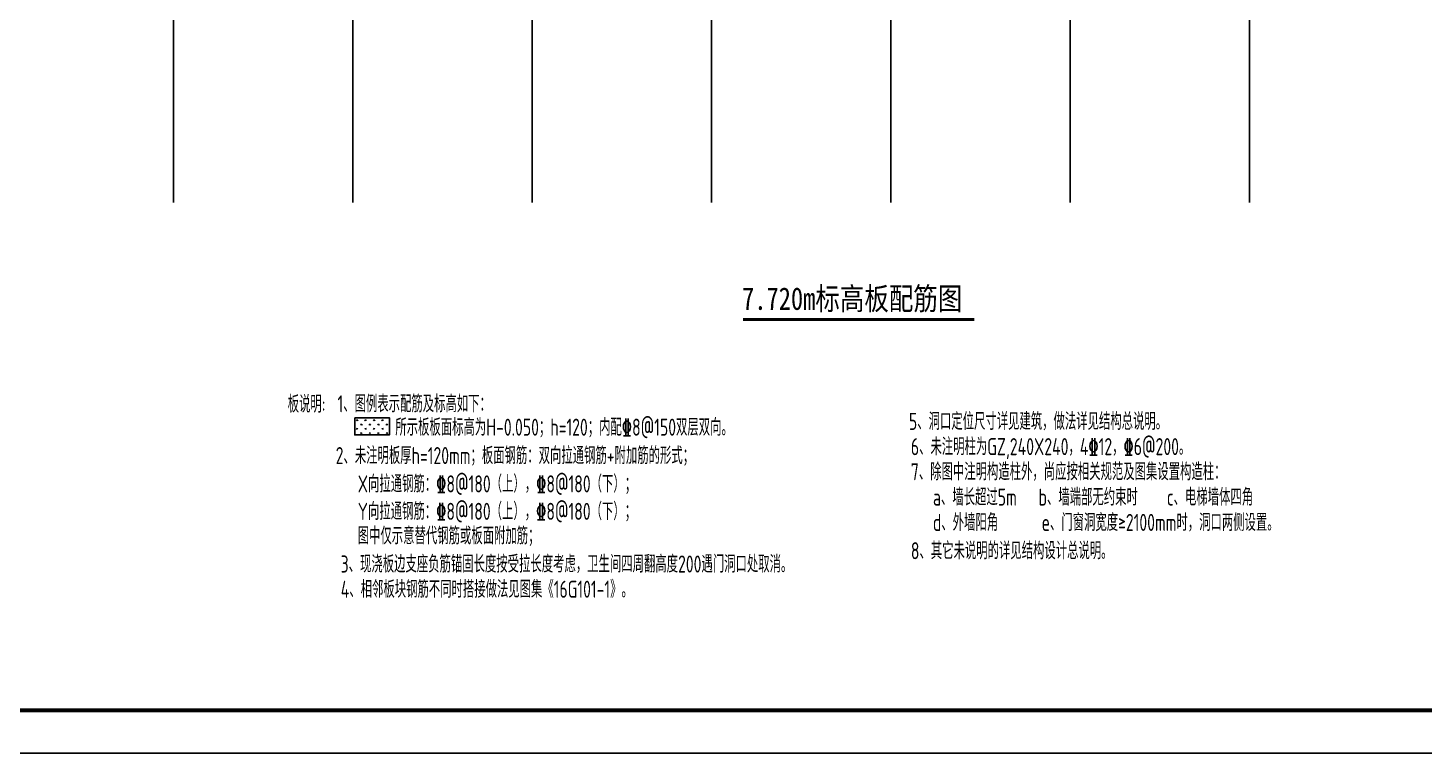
# Model space of a CAD drawing. Extents: x -638872 to -278819, y -139534 to 213996.
# Drawn here: x -428475 to -395776, y -98713 to -81734 of the extents above; entities that cross this region are included whole.
import ezdxf

# ---------------------------------------------------------------- set-up
doc = ezdxf.new("R2010")
doc.units = 0
doc.header["$LTSCALE"] = 1000
doc.header["$MEASUREMENT"] = 0
doc.linetypes.add('DOTE', pattern=[2.42, 2, -0.2, 0.02, -0.2])
doc.layers.get('0').update_dxf_attribs({"linetype": 'CONTINUOUS'})
for name, color, linetype in [('AXIS', 171, 'CONTINUOUS'), ('DIM_SYMB', 3, 'CONTINUOUS'), ('DOTE', 14, 'DOTE'), ('S_WALL', 9, 'CONTINUOUS'), ('TK', 4, 'CONTINUOUS'), ('轴线__尺寸数字', 4, 'CONTINUOUS')]:
    doc.layers.add(name, color=color, linetype=linetype)
doc.layers.add('COLU_HATCH', color=251, linetype='CONTINUOUS', lineweight=0)
doc.styles.add('HT', font='simhei.ttf', dxfattribs={"width": 0.8})
doc.styles.add('TSSD_REIN', font='tssdeng.shx', dxfattribs={"width": 0.7, "bigfont": 'tssdchn.shx'})

# ---------------------------------------------------------------- blocks, each defined once
blk = doc.blocks.new('GeYuanFrame_00447606', base_point=(18.76, 4.34))
at = {"layer": 'TK'}
blk.add_lwpolyline([(18.76, 424.34), (761.76, 424.34), (761.76, 4.34), (18.76, 4.34), (18.76, 424.34)], dxfattribs=at)
at = {"layer": 'TK', "const_width": 1}
blk.add_lwpolyline([(751.76, 414.34), (43.76, 414.34), (43.76, 14.34), (751.76, 14.34)], close=True, dxfattribs=at)

msp = doc.modelspace()

# ---------------------------------------------------------------- hatches: boundary and pattern name
at = {"layer": 'S_WALL'}
h = msp.add_hatch(dxfattribs=at)
h.set_pattern_fill('GRASS', color=256, scale=50, style=0)
h.set_pattern_definition([(90, (-761413.38, -270136.2), (-99.779547, 99.779548), [26.458066, -173.101015]), (45, (-761413.38, -270136.2), (-99.779616, 99.779616), [26.458066, -114.651615]), (135, (-761413.38, -270136.2), (-99.779616, -99.779616), [26.458066, -114.651615])])
h.paths.add_polyline_path([(-420006.51, -91263.44), (-420006.51, -90860.24), (-420821.57, -90860.24), (-420821.57, -91263.44)])

# ---------------------------------------------------------------- linework, layer by layer
at = {"ltscale": 0.001}
msp.add_lwpolyline([(-420821.57, -90860.24), (-420006.51, -90860.24), (-420006.51, -91263.44), (-420821.57, -91263.44)], close=True, dxfattribs=at)
at = {"layer": 'AXIS'}
for p, q in [((-425065.88, -81817.74), (-425065.88, -85817.74)), ((-420865.88, -81817.74), (-420865.88, -85817.74)), ((-416665.88, -81817.74), (-416665.88, -85817.74)), ((-412465.88, -81817.74), (-412465.88, -85817.74)), ((-408265.88, -81817.74), (-408265.88, -85817.74)), ((-404065.88, -81817.74), (-404065.88, -85817.74)), ((-399865.88, -81817.74), (-399865.88, -85817.74))]:
    msp.add_line(p, q, dxfattribs=at)
at = {"layer": 'DIM_SYMB', "const_width": 70}
msp.add_lwpolyline([(-411730.87, -88557.16), (-406306.02, -88557.16)], dxfattribs=at)
at = {"layer": 'DOTE', "color": 8, "linetype": 'DOTE'}
for p, q in [((-420865.88, -81817.74), (-420865.88, -66917.74)), ((-416665.88, -81817.74), (-416665.88, -66917.74)), ((-412465.88, -81817.74), (-412465.88, -66917.74)), ((-408265.88, -81817.74), (-408265.88, -66917.74)), ((-404065.88, -81817.74), (-404065.88, -66917.74)), ((-399865.88, -81817.74), (-399865.88, -66917.74)), ((-425065.88, -81817.74), (-425065.88, -73117.74))]:
    msp.add_line(p, q, dxfattribs=at)

# ---------------------------------------------------------------- block references
at = {"layer": 'COLU_HATCH', "xscale": 100, "yscale": 100, "zscale": 100}
msp.add_blockref('GeYuanFrame_00447606', (-443132.04, -98712.58), dxfattribs=at)

# ---------------------------------------------------------------- texts
at = {"layer": 'DIM_SYMB', "color": 7, "style": 'HT', "width": 0.8}
msp.add_text('7.720m标高板配筋图', height=525.7384, dxfattribs=at).set_placement((-411749.03, -88334.46))
at = {"layer": '轴线__尺寸数字', "color": 2, "style": 'TSSD_REIN', "width": 0.7}
for s, p in [('板说明:', (-422390.34, -90741.58)), ('1、图例表示配筋及标高如下：', (-421223.14, -90733.61)), ('5、洞口定位尺寸详见建筑，做法详见结构总说明。', (-407840.8, -91146.17)), ('6、未注明柱为GZ,240X240，4\x8412，\x846@200。', (-407795.9, -91737.46)), ('7、除图中注明构造柱外，尚应按相关规范及图集设置构造柱：', (-407795.9, -92324.83)), ('a、墙长超过5m   b、墙端部无约束时    c、电梯墙体四角 ', (-407278.74, -92918.97)), ('d、外墙阳角      e、门窗洞宽度≥2100mm时，洞口两侧设置。', (-407278.74, -93512.21)), ('8、其它未说明的详见结构设计总说明。', (-407795.9, -94174.76)), ('3、现浇板边支座负筋锚固长度按受拉长度考虑，卫生间四周翻高度200遇门洞口处取消。', (-421150.44, -94486.43)), ('4、相邻板块钢筋不同时搭接做法见图集《16G101-1》。', (-421148.31, -95075.98))]:
    msp.add_text(s, height=400, dxfattribs=at).set_placement(p)
at = {"layer": '轴线__尺寸数字', "color": 3, "style": 'TSSD_REIN', "width": 0.7}
for s, p in [('所示板板面标高为H-0.050；h=120；内配\x848@150双层双向。', (-419869.26, -91282.35)), ('X向拉通钢筋：\x848@180（上），\x848@180（下）；', (-420750.26, -92609.64)), ('Y向拉通钢筋：\x848@180（上），\x848@180（下）；', (-420750.26, -93252.97))]:
    msp.add_text(s, height=400, dxfattribs=at).set_placement(p)
at = {"layer": '轴线__尺寸数字', "color": 1, "style": 'TSSD_REIN', "width": 0.7}
for s, p in [('2、未注明板厚h=120mm；板面钢筋：双向拉通钢筋+附加筋的形式；', (-421267.41, -91947.25)), ('图中仅示意替代钢筋或板面附加筋；', (-420750.26, -93825.24))]:
    msp.add_text(s, height=400, dxfattribs=at).set_placement(p)

doc.saveas('drawing.dxf')
